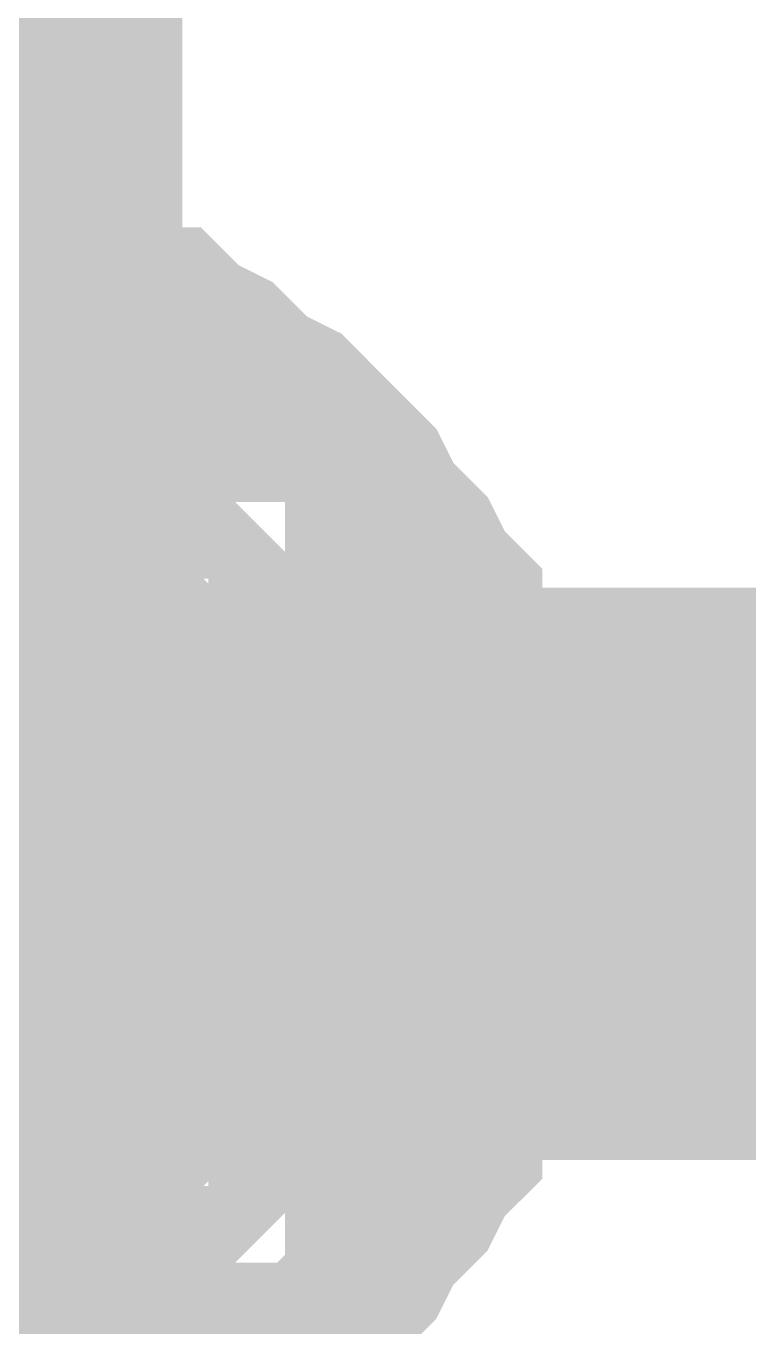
# Model space of a CAD drawing. Header units: inches. Extents: x 0 to 841, y 0 to 594.
# Drawn here: x 467.674 to 468.621, y 416.901 to 418.603 of the extents above; entities that cross this region are included whole.
import ezdxf

# ---------------------------------------------------------------- set-up
doc = ezdxf.new("R2010")
doc.units = ezdxf.units.IN
doc.layers.add('Sheet', color=255, linetype='Continuous')

msp = doc.modelspace()

# ---------------------------------------------------------------- linework, layer by layer
at = {"layer": 'Sheet'}
for points in [[(467.5042, 392.4964, 0.7493, 0.7493, 0), (467.5042, 417.4934, 0.7493, 0.7493, 0), (467.5042, 427.4878, 0.7493, 0.7493, 0), (484.9988, 427.4878, 0.7493, 0.7493, 0)], [(467.5042, 418.257, 0.2997, 0.2997, 0), (467.5491, 418.257, 0.2997, 0.2997, 0), (467.594, 418.257, 0.2997, 0.2997, 0), (467.6165, 418.257, 0.2997, 0.2997, 0), (467.6614, 418.2346, 0.2997, 0.2997, 0), (467.7063, 418.2346, 0.2997, 0.2997, 0), (467.7288, 418.2121, 0.2997, 0.2997, 0), (467.7737, 418.2121, 0.2997, 0.2997, 0), (467.7961, 418.1897, 0.2997, 0.2997, 0), (467.8411, 418.1897, 0.2997, 0.2997, 0), (467.8635, 418.1672, 0.2997, 0.2997, 0), (467.9084, 418.1447, 0.2997, 0.2997, 0), (467.9309, 418.1223, 0.2997, 0.2997, 0), (467.9533, 418.0998, 0.2997, 0.2997, 0), (467.9983, 418.0774, 0.2997, 0.2997, 0), (468.0207, 418.0549, 0.2997, 0.2997, 0), (468.0432, 418.0324, 0.2997, 0.2997, 0), (468.0656, 418.01, 0.2997, 0.2997, 0), (468.0881, 417.9875, 0.2997, 0.2997, 0), (468.1106, 417.9426, 0.2997, 0.2997, 0), (468.133, 417.9201, 0.2997, 0.2997, 0), (468.1555, 417.8977, 0.2997, 0.2997, 0), (468.1779, 417.8528, 0.2997, 0.2997, 0), (468.2004, 417.8303, 0.2997, 0.2997, 0), (468.2004, 417.7854, 0.2997, 0.2997, 0), (468.2228, 417.7629, 0.2997, 0.2997, 0), (468.2228, 417.718, 0.2997, 0.2997, 0), (468.2453, 417.6956, 0.2997, 0.2997, 0), (468.2453, 417.6506, 0.2997, 0.2997, 0), (468.2678, 417.6057, 0.2997, 0.2997, 0), (468.2678, 417.5833, 0.2997, 0.2997, 0), (468.2678, 417.5383, 0.2997, 0.2997, 0), (468.2678, 417.4934, 0.2997, 0.2997, 0)], [(467.5042, 418.257, 0.2997, 0.2997, 0), (467.5491, 418.257, 0.2997, 0.2997, 0), (467.594, 418.257, 0.2997, 0.2997, 0), (467.6165, 418.257, 0.2997, 0.2997, 0), (467.6614, 418.2346, 0.2997, 0.2997, 0), (467.7063, 418.2346, 0.2997, 0.2997, 0), (467.7288, 418.2121, 0.2997, 0.2997, 0), (467.7737, 418.2121, 0.2997, 0.2997, 0), (467.7961, 418.1897, 0.2997, 0.2997, 0), (467.8411, 418.1897, 0.2997, 0.2997, 0), (467.8635, 418.1672, 0.2997, 0.2997, 0), (467.9084, 418.1447, 0.2997, 0.2997, 0), (467.9309, 418.1223, 0.2997, 0.2997, 0), (467.9533, 418.0998, 0.2997, 0.2997, 0), (467.9983, 418.0774, 0.2997, 0.2997, 0), (468.0207, 418.0549, 0.2997, 0.2997, 0), (468.0432, 418.0324, 0.2997, 0.2997, 0), (468.0656, 418.01, 0.2997, 0.2997, 0), (468.0881, 417.9875, 0.2997, 0.2997, 0), (468.1106, 417.9426, 0.2997, 0.2997, 0), (468.133, 417.9201, 0.2997, 0.2997, 0), (468.1555, 417.8977, 0.2997, 0.2997, 0), (468.1779, 417.8528, 0.2997, 0.2997, 0), (468.2004, 417.8303, 0.2997, 0.2997, 0), (468.2004, 417.7854, 0.2997, 0.2997, 0), (468.2228, 417.7629, 0.2997, 0.2997, 0), (468.2228, 417.718, 0.2997, 0.2997, 0), (468.2453, 417.6956, 0.2997, 0.2997, 0), (468.2453, 417.6506, 0.2997, 0.2997, 0), (468.2678, 417.6057, 0.2997, 0.2997, 0), (468.2678, 417.5833, 0.2997, 0.2997, 0), (468.2678, 417.5383, 0.2997, 0.2997, 0), (468.2678, 417.4934, 0.2997, 0.2997, 0)], [(467.6165, 418.257, 0.0991, 0.0991, 0), (467.6614, 418.2346, 0.0991, 0.0991, 0), (467.7063, 418.2346, 0.0991, 0.0991, 0), (467.7288, 418.2121, 0.0991, 0.0991, 0), (467.7737, 418.2121, 0.0991, 0.0991, 0), (467.7961, 418.1897, 0.0991, 0.0991, 0), (467.8411, 418.1897, 0.0991, 0.0991, 0), (467.8635, 418.1672, 0.0991, 0.0991, 0), (467.9084, 418.1447, 0.0991, 0.0991, 0), (467.9309, 418.1223, 0.0991, 0.0991, 0), (467.9533, 418.0998, 0.0991, 0.0991, 0), (467.9983, 418.0774, 0.0991, 0.0991, 0), (468.0207, 418.0549, 0.0991, 0.0991, 0), (468.0432, 418.0324, 0.0991, 0.0991, 0), (468.0656, 418.01, 0.0991, 0.0991, 0), (468.0881, 417.9875, 0.0991, 0.0991, 0), (468.1106, 417.9426, 0.0991, 0.0991, 0), (468.133, 417.9201, 0.0991, 0.0991, 0), (468.1555, 417.8977, 0.0991, 0.0991, 0), (468.1779, 417.8528, 0.0991, 0.0991, 0), (468.2004, 417.8303, 0.0991, 0.0991, 0), (468.2004, 417.7854, 0.0991, 0.0991, 0), (468.2228, 417.7629, 0.0991, 0.0991, 0), (468.2228, 417.718, 0.0991, 0.0991, 0), (468.2453, 417.6956, 0.0991, 0.0991, 0), (468.2453, 417.6506, 0.0991, 0.0991, 0), (468.2678, 417.6057, 0.0991, 0.0991, 0), (468.2678, 417.5833, 0.0991, 0.0991, 0), (468.2678, 417.5383, 0.0991, 0.0991, 0), (468.2678, 417.4934, 0.0991, 0.0991, 0)], [(467.6165, 418.257, 0.0991, 0.0991, 0), (467.6614, 418.2346, 0.0991, 0.0991, 0), (467.7063, 418.2346, 0.0991, 0.0991, 0), (467.7288, 418.2121, 0.0991, 0.0991, 0), (467.7737, 418.2121, 0.0991, 0.0991, 0), (467.7961, 418.1897, 0.0991, 0.0991, 0), (467.8411, 418.1897, 0.0991, 0.0991, 0), (467.8635, 418.1672, 0.0991, 0.0991, 0), (467.9084, 418.1447, 0.0991, 0.0991, 0), (467.9309, 418.1223, 0.0991, 0.0991, 0), (467.9533, 418.0998, 0.0991, 0.0991, 0), (467.9983, 418.0774, 0.0991, 0.0991, 0), (468.0207, 418.0549, 0.0991, 0.0991, 0), (468.0432, 418.0324, 0.0991, 0.0991, 0), (468.0656, 418.01, 0.0991, 0.0991, 0), (468.0881, 417.9875, 0.0991, 0.0991, 0), (468.1106, 417.9426, 0.0991, 0.0991, 0), (468.133, 417.9201, 0.0991, 0.0991, 0), (468.1555, 417.8977, 0.0991, 0.0991, 0), (468.1779, 417.8528, 0.0991, 0.0991, 0), (468.2004, 417.8303, 0.0991, 0.0991, 0), (468.2004, 417.7854, 0.0991, 0.0991, 0), (468.2228, 417.7629, 0.0991, 0.0991, 0), (468.2228, 417.718, 0.0991, 0.0991, 0), (468.2453, 417.6956, 0.0991, 0.0991, 0), (468.2453, 417.6506, 0.0991, 0.0991, 0), (468.2678, 417.6057, 0.0991, 0.0991, 0), (468.2678, 417.5833, 0.0991, 0.0991, 0), (468.2678, 417.5383, 0.0991, 0.0991, 0), (468.2678, 417.4934, 0.0991, 0.0991, 0)], [(467.5042, 417.9875, 0.2997, 0.2997, 0), (467.5266, 417.9875, 0.2997, 0.2997, 0), (467.5491, 417.9875, 0.2997, 0.2997, 0), (467.594, 417.9875, 0.2997, 0.2997, 0), (467.6165, 417.9875, 0.2997, 0.2997, 0), (467.6389, 417.9651, 0.2997, 0.2997, 0), (467.6614, 417.9651, 0.2997, 0.2997, 0), (467.6839, 417.9651, 0.2997, 0.2997, 0), (467.7063, 417.9426, 0.2997, 0.2997, 0), (467.7288, 417.9426, 0.2997, 0.2997, 0), (467.7512, 417.9201, 0.2997, 0.2997, 0), (467.7737, 417.9201, 0.2997, 0.2997, 0), (467.7961, 417.8977, 0.2997, 0.2997, 0), (467.8186, 417.8977, 0.2997, 0.2997, 0), (467.8411, 417.8752, 0.2997, 0.2997, 0), (467.8635, 417.8528, 0.2997, 0.2997, 0), (467.8635, 417.8303, 0.2997, 0.2997, 0), (467.886, 417.8303, 0.2997, 0.2997, 0), (467.9084, 417.8078, 0.2997, 0.2997, 0), (467.9309, 417.7854, 0.2997, 0.2997, 0), (467.9309, 417.7629, 0.2997, 0.2997, 0), (467.9533, 417.7405, 0.2997, 0.2997, 0), (467.9533, 417.718, 0.2997, 0.2997, 0), (467.9758, 417.6956, 0.2997, 0.2997, 0), (467.9758, 417.6956, 0.2997, 0.2997, 0), (467.9983, 417.6731, 0.2997, 0.2997, 0), (467.9983, 417.6282, 0.2997, 0.2997, 0), (467.9983, 417.6057, 0.2997, 0.2997, 0), (468.0207, 417.5833, 0.2997, 0.2997, 0), (468.0207, 417.5608, 0.2997, 0.2997, 0), (468.0207, 417.5383, 0.2997, 0.2997, 0), (468.0207, 417.5159, 0.2997, 0.2997, 0), (468.0207, 417.4934, 0.2997, 0.2997, 0)], [(467.5042, 417.9875, 0.2997, 0.2997, 0), (467.5266, 417.9875, 0.2997, 0.2997, 0), (467.5491, 417.9875, 0.2997, 0.2997, 0), (467.594, 417.9875, 0.2997, 0.2997, 0), (467.6165, 417.9875, 0.2997, 0.2997, 0), (467.6389, 417.9651, 0.2997, 0.2997, 0), (467.6614, 417.9651, 0.2997, 0.2997, 0), (467.6839, 417.9651, 0.2997, 0.2997, 0), (467.7063, 417.9426, 0.2997, 0.2997, 0), (467.7288, 417.9426, 0.2997, 0.2997, 0), (467.7512, 417.9201, 0.2997, 0.2997, 0), (467.7737, 417.9201, 0.2997, 0.2997, 0), (467.7961, 417.8977, 0.2997, 0.2997, 0), (467.8186, 417.8977, 0.2997, 0.2997, 0), (467.8411, 417.8752, 0.2997, 0.2997, 0), (467.8635, 417.8528, 0.2997, 0.2997, 0), (467.8635, 417.8303, 0.2997, 0.2997, 0), (467.886, 417.8303, 0.2997, 0.2997, 0), (467.9084, 417.8078, 0.2997, 0.2997, 0), (467.9309, 417.7854, 0.2997, 0.2997, 0), (467.9309, 417.7629, 0.2997, 0.2997, 0), (467.9533, 417.7405, 0.2997, 0.2997, 0), (467.9533, 417.718, 0.2997, 0.2997, 0), (467.9758, 417.6956, 0.2997, 0.2997, 0), (467.9758, 417.6956, 0.2997, 0.2997, 0), (467.9983, 417.6731, 0.2997, 0.2997, 0), (467.9983, 417.6282, 0.2997, 0.2997, 0), (467.9983, 417.6057, 0.2997, 0.2997, 0), (468.0207, 417.5833, 0.2997, 0.2997, 0), (468.0207, 417.5608, 0.2997, 0.2997, 0), (468.0207, 417.5383, 0.2997, 0.2997, 0), (468.0207, 417.5159, 0.2997, 0.2997, 0), (468.0207, 417.4934, 0.2997, 0.2997, 0)], [(467.6165, 417.9875, 0.0991, 0.0991, 0), (467.6389, 417.9651, 0.0991, 0.0991, 0), (467.6614, 417.9651, 0.0991, 0.0991, 0), (467.6839, 417.9651, 0.0991, 0.0991, 0), (467.7063, 417.9426, 0.0991, 0.0991, 0), (467.7288, 417.9426, 0.0991, 0.0991, 0), (467.7512, 417.9201, 0.0991, 0.0991, 0), (467.7737, 417.9201, 0.0991, 0.0991, 0), (467.7961, 417.8977, 0.0991, 0.0991, 0), (467.8186, 417.8977, 0.0991, 0.0991, 0), (467.8411, 417.8752, 0.0991, 0.0991, 0), (467.8635, 417.8528, 0.0991, 0.0991, 0), (467.8635, 417.8303, 0.0991, 0.0991, 0), (467.886, 417.8303, 0.0991, 0.0991, 0), (467.9084, 417.8078, 0.0991, 0.0991, 0), (467.9309, 417.7854, 0.0991, 0.0991, 0), (467.9309, 417.7629, 0.0991, 0.0991, 0), (467.9533, 417.7405, 0.0991, 0.0991, 0), (467.9533, 417.718, 0.0991, 0.0991, 0), (467.9758, 417.6956, 0.0991, 0.0991, 0), (467.9758, 417.6956, 0.0991, 0.0991, 0), (467.9983, 417.6731, 0.0991, 0.0991, 0), (467.9983, 417.6282, 0.0991, 0.0991, 0), (467.9983, 417.6057, 0.0991, 0.0991, 0), (468.0207, 417.5833, 0.0991, 0.0991, 0), (468.0207, 417.5608, 0.0991, 0.0991, 0), (468.0207, 417.5383, 0.0991, 0.0991, 0), (468.0207, 417.5159, 0.0991, 0.0991, 0), (468.0207, 417.4934, 0.0991, 0.0991, 0)], [(467.6165, 417.9875, 0.0991, 0.0991, 0), (467.6389, 417.9651, 0.0991, 0.0991, 0), (467.6614, 417.9651, 0.0991, 0.0991, 0), (467.6839, 417.9651, 0.0991, 0.0991, 0), (467.7063, 417.9426, 0.0991, 0.0991, 0), (467.7288, 417.9426, 0.0991, 0.0991, 0), (467.7512, 417.9201, 0.0991, 0.0991, 0), (467.7737, 417.9201, 0.0991, 0.0991, 0), (467.7961, 417.8977, 0.0991, 0.0991, 0), (467.8186, 417.8977, 0.0991, 0.0991, 0), (467.8411, 417.8752, 0.0991, 0.0991, 0), (467.8635, 417.8528, 0.0991, 0.0991, 0), (467.8635, 417.8303, 0.0991, 0.0991, 0), (467.886, 417.8303, 0.0991, 0.0991, 0), (467.9084, 417.8078, 0.0991, 0.0991, 0), (467.9309, 417.7854, 0.0991, 0.0991, 0), (467.9309, 417.7629, 0.0991, 0.0991, 0), (467.9533, 417.7405, 0.0991, 0.0991, 0), (467.9533, 417.718, 0.0991, 0.0991, 0), (467.9758, 417.6956, 0.0991, 0.0991, 0), (467.9758, 417.6956, 0.0991, 0.0991, 0), (467.9983, 417.6731, 0.0991, 0.0991, 0), (467.9983, 417.6282, 0.0991, 0.0991, 0), (467.9983, 417.6057, 0.0991, 0.0991, 0), (468.0207, 417.5833, 0.0991, 0.0991, 0), (468.0207, 417.5608, 0.0991, 0.0991, 0), (468.0207, 417.5383, 0.0991, 0.0991, 0), (468.0207, 417.5159, 0.0991, 0.0991, 0), (468.0207, 417.4934, 0.0991, 0.0991, 0)], [(484.9988, 417.4934, 0.7493, 0.7493, 0), (467.5042, 417.4934, 0.7493, 0.7493, 0)], [(468.0207, 417.4934, 0.2997, 0.2997, 0), (468.0207, 417.471, 0.2997, 0.2997, 0), (468.0207, 417.4485, 0.2997, 0.2997, 0), (468.0207, 417.4036, 0.2997, 0.2997, 0), (468.0207, 417.3811, 0.2997, 0.2997, 0), (467.9983, 417.3587, 0.2997, 0.2997, 0), (467.9983, 417.3362, 0.2997, 0.2997, 0), (467.9983, 417.3137, 0.2997, 0.2997, 0), (467.9758, 417.2913, 0.2997, 0.2997, 0), (467.9758, 417.2688, 0.2997, 0.2997, 0), (467.9533, 417.2464, 0.2997, 0.2997, 0), (467.9533, 417.2239, 0.2997, 0.2997, 0), (467.9309, 417.2015, 0.2997, 0.2997, 0), (467.9309, 417.179, 0.2997, 0.2997, 0), (467.9084, 417.1565, 0.2997, 0.2997, 0), (467.886, 417.1341, 0.2997, 0.2997, 0), (467.8635, 417.1341, 0.2997, 0.2997, 0), (467.8635, 417.1116, 0.2997, 0.2997, 0), (467.8411, 417.0892, 0.2997, 0.2997, 0), (467.8186, 417.0667, 0.2997, 0.2997, 0), (467.7961, 417.0667, 0.2997, 0.2997, 0), (467.7737, 417.0442, 0.2997, 0.2997, 0), (467.7512, 417.0442, 0.2997, 0.2997, 0), (467.7288, 417.0218, 0.2997, 0.2997, 0), (467.7063, 417.0218, 0.2997, 0.2997, 0), (467.6839, 416.9993, 0.2997, 0.2997, 0), (467.6614, 416.9993, 0.2997, 0.2997, 0), (467.6389, 416.9993, 0.2997, 0.2997, 0), (467.6165, 416.9769, 0.2997, 0.2997, 0), (467.594, 416.9769, 0.2997, 0.2997, 0), (467.5491, 416.9769, 0.2997, 0.2997, 0), (467.5266, 416.9769, 0.2997, 0.2997, 0), (467.5042, 416.9769, 0.2997, 0.2997, 0)], [(468.0207, 417.4934, 0.2997, 0.2997, 0), (468.0207, 417.471, 0.2997, 0.2997, 0), (468.0207, 417.4485, 0.2997, 0.2997, 0), (468.0207, 417.4036, 0.2997, 0.2997, 0), (468.0207, 417.3811, 0.2997, 0.2997, 0), (467.9983, 417.3587, 0.2997, 0.2997, 0), (467.9983, 417.3362, 0.2997, 0.2997, 0), (467.9983, 417.3137, 0.2997, 0.2997, 0), (467.9758, 417.2913, 0.2997, 0.2997, 0), (467.9758, 417.2688, 0.2997, 0.2997, 0), (467.9533, 417.2464, 0.2997, 0.2997, 0), (467.9533, 417.2239, 0.2997, 0.2997, 0), (467.9309, 417.2015, 0.2997, 0.2997, 0), (467.9309, 417.179, 0.2997, 0.2997, 0), (467.9084, 417.1565, 0.2997, 0.2997, 0), (467.886, 417.1341, 0.2997, 0.2997, 0), (467.8635, 417.1341, 0.2997, 0.2997, 0), (467.8635, 417.1116, 0.2997, 0.2997, 0), (467.8411, 417.0892, 0.2997, 0.2997, 0), (467.8186, 417.0667, 0.2997, 0.2997, 0), (467.7961, 417.0667, 0.2997, 0.2997, 0), (467.7737, 417.0442, 0.2997, 0.2997, 0), (467.7512, 417.0442, 0.2997, 0.2997, 0), (467.7288, 417.0218, 0.2997, 0.2997, 0), (467.7063, 417.0218, 0.2997, 0.2997, 0), (467.6839, 416.9993, 0.2997, 0.2997, 0), (467.6614, 416.9993, 0.2997, 0.2997, 0), (467.6389, 416.9993, 0.2997, 0.2997, 0), (467.6165, 416.9769, 0.2997, 0.2997, 0), (467.594, 416.9769, 0.2997, 0.2997, 0), (467.5491, 416.9769, 0.2997, 0.2997, 0), (467.5266, 416.9769, 0.2997, 0.2997, 0), (467.5042, 416.9769, 0.2997, 0.2997, 0)], [(468.2678, 417.4934, 0.2997, 0.2997, 0), (468.2678, 417.4485, 0.2997, 0.2997, 0), (468.2678, 417.4036, 0.2997, 0.2997, 0), (468.2678, 417.3811, 0.2997, 0.2997, 0), (468.2453, 417.3362, 0.2997, 0.2997, 0), (468.2453, 417.2913, 0.2997, 0.2997, 0), (468.2228, 417.2688, 0.2997, 0.2997, 0), (468.2228, 417.2239, 0.2997, 0.2997, 0), (468.2004, 417.2015, 0.2997, 0.2997, 0), (468.2004, 417.1565, 0.2997, 0.2997, 0), (468.1779, 417.1341, 0.2997, 0.2997, 0), (468.1555, 417.0892, 0.2997, 0.2997, 0), (468.133, 417.0667, 0.2997, 0.2997, 0), (468.1106, 417.0442, 0.2997, 0.2997, 0), (468.0881, 416.9993, 0.2997, 0.2997, 0), (468.0656, 416.9769, 0.2997, 0.2997, 0), (468.0432, 416.9544, 0.2997, 0.2997, 0), (468.0207, 416.9319, 0.2997, 0.2997, 0), (467.9983, 416.9095, 0.2997, 0.2997, 0), (467.9533, 416.887, 0.2997, 0.2997, 0), (467.9309, 416.8646, 0.2997, 0.2997, 0), (467.9084, 416.8421, 0.2997, 0.2997, 0), (467.8635, 416.8196, 0.2997, 0.2997, 0), (467.8411, 416.7972, 0.2997, 0.2997, 0), (467.7961, 416.7972, 0.2997, 0.2997, 0), (467.7737, 416.7747, 0.2997, 0.2997, 0), (467.7288, 416.7747, 0.2997, 0.2997, 0), (467.7063, 416.7523, 0.2997, 0.2997, 0), (467.6614, 416.7523, 0.2997, 0.2997, 0), (467.6165, 416.7298, 0.2997, 0.2997, 0)], [(468.2678, 417.4934, 0.2997, 0.2997, 0), (468.2678, 417.4485, 0.2997, 0.2997, 0), (468.2678, 417.4036, 0.2997, 0.2997, 0), (468.2678, 417.3811, 0.2997, 0.2997, 0), (468.2453, 417.3362, 0.2997, 0.2997, 0), (468.2453, 417.2913, 0.2997, 0.2997, 0), (468.2228, 417.2688, 0.2997, 0.2997, 0), (468.2228, 417.2239, 0.2997, 0.2997, 0), (468.2004, 417.2015, 0.2997, 0.2997, 0), (468.2004, 417.1565, 0.2997, 0.2997, 0), (468.1779, 417.1341, 0.2997, 0.2997, 0), (468.1555, 417.0892, 0.2997, 0.2997, 0), (468.133, 417.0667, 0.2997, 0.2997, 0), (468.1106, 417.0442, 0.2997, 0.2997, 0), (468.0881, 416.9993, 0.2997, 0.2997, 0), (468.0656, 416.9769, 0.2997, 0.2997, 0), (468.0432, 416.9544, 0.2997, 0.2997, 0), (468.0207, 416.9319, 0.2997, 0.2997, 0), (467.9983, 416.9095, 0.2997, 0.2997, 0), (467.9533, 416.887, 0.2997, 0.2997, 0), (467.9309, 416.8646, 0.2997, 0.2997, 0), (467.9084, 416.8421, 0.2997, 0.2997, 0), (467.8635, 416.8196, 0.2997, 0.2997, 0), (467.8411, 416.7972, 0.2997, 0.2997, 0), (467.7961, 416.7972, 0.2997, 0.2997, 0), (467.7737, 416.7747, 0.2997, 0.2997, 0), (467.7288, 416.7747, 0.2997, 0.2997, 0), (467.7063, 416.7523, 0.2997, 0.2997, 0), (467.6614, 416.7523, 0.2997, 0.2997, 0), (467.6165, 416.7298, 0.2997, 0.2997, 0)], [(468.0207, 417.4934, 0.2997, 0.2997, 0), (468.0207, 417.4934, 0.2997, 0.2997, 0), (468.0207, 417.4934, 0.2997, 0.2997, 0), (468.0207, 417.4934, 0.2997, 0.2997, 0), (468.0207, 417.4934, 0.2997, 0.2997, 0), (468.0207, 417.4934, 0.2997, 0.2997, 0), (468.0207, 417.4934, 0.2997, 0.2997, 0), (468.0207, 417.4934, 0.2997, 0.2997, 0), (468.0207, 417.4934, 0.2997, 0.2997, 0), (468.0207, 417.4934, 0.2997, 0.2997, 0), (468.0207, 417.4934, 0.2997, 0.2997, 0), (468.0207, 417.4934, 0.2997, 0.2997, 0), (468.0207, 417.4934, 0.2997, 0.2997, 0), (468.0207, 417.4934, 0.2997, 0.2997, 0), (468.0207, 417.4934, 0.2997, 0.2997, 0), (468.0207, 417.4934, 0.2997, 0.2997, 0), (468.0207, 417.4934, 0.2997, 0.2997, 0), (468.0207, 417.4934, 0.2997, 0.2997, 0), (468.0207, 417.4934, 0.2997, 0.2997, 0), (468.0207, 417.4934, 0.2997, 0.2997, 0), (468.0207, 417.4934, 0.2997, 0.2997, 0), (468.0207, 417.4934, 0.2997, 0.2997, 0), (468.0207, 417.4934, 0.2997, 0.2997, 0), (468.0207, 417.4934, 0.2997, 0.2997, 0), (468.0207, 417.4934, 0.2997, 0.2997, 0), (468.0207, 417.4934, 0.2997, 0.2997, 0), (468.0207, 417.4934, 0.2997, 0.2997, 0), (468.0207, 417.4934, 0.2997, 0.2997, 0), (468.0207, 417.4934, 0.2997, 0.2997, 0), (468.0207, 417.4934, 0.2997, 0.2997, 0), (468.0207, 417.4934, 0.2997, 0.2997, 0), (468.0207, 417.4934, 0.2997, 0.2997, 0), (468.0207, 417.4934, 0.2997, 0.2997, 0)], [(468.0207, 417.4934, 0.2997, 0.2997, 0), (468.0207, 417.4934, 0.2997, 0.2997, 0)], [(468.0207, 417.4934, 0.2997, 0.2997, 0), (468.0207, 417.4934, 0.2997, 0.2997, 0), (468.0207, 417.4934, 0.2997, 0.2997, 0), (468.0207, 417.4934, 0.2997, 0.2997, 0), (468.0207, 417.4934, 0.2997, 0.2997, 0), (468.0207, 417.4934, 0.2997, 0.2997, 0), (468.0207, 417.4934, 0.2997, 0.2997, 0), (468.0207, 417.4934, 0.2997, 0.2997, 0), (468.0207, 417.4934, 0.2997, 0.2997, 0), (468.0207, 417.4934, 0.2997, 0.2997, 0), (468.0207, 417.4934, 0.2997, 0.2997, 0), (468.0207, 417.4934, 0.2997, 0.2997, 0), (468.0207, 417.4934, 0.2997, 0.2997, 0), (468.0207, 417.4934, 0.2997, 0.2997, 0), (468.0207, 417.4934, 0.2997, 0.2997, 0), (468.0207, 417.4934, 0.2997, 0.2997, 0), (468.0207, 417.4934, 0.2997, 0.2997, 0), (468.0207, 417.4934, 0.2997, 0.2997, 0), (468.0207, 417.4934, 0.2997, 0.2997, 0), (468.0207, 417.4934, 0.2997, 0.2997, 0), (468.0207, 417.4934, 0.2997, 0.2997, 0), (468.0207, 417.4934, 0.2997, 0.2997, 0), (468.0207, 417.4934, 0.2997, 0.2997, 0), (468.0207, 417.4934, 0.2997, 0.2997, 0), (468.0207, 417.4934, 0.2997, 0.2997, 0), (468.0207, 417.4934, 0.2997, 0.2997, 0), (468.0207, 417.4934, 0.2997, 0.2997, 0), (468.0207, 417.4934, 0.2997, 0.2997, 0), (468.0207, 417.4934, 0.2997, 0.2997, 0), (468.0207, 417.4934, 0.2997, 0.2997, 0), (468.0207, 417.4934, 0.2997, 0.2997, 0), (468.0207, 417.4934, 0.2997, 0.2997, 0), (468.0207, 417.4934, 0.2997, 0.2997, 0)], [(468.0207, 417.4934, 0.2997, 0.2997, 0), (468.0207, 417.4934, 0.2997, 0.2997, 0)], [(468.2678, 417.4934, 0.2997, 0.2997, 0), (468.2678, 417.4934, 0.2997, 0.2997, 0), (468.2678, 417.4934, 0.2997, 0.2997, 0), (468.2678, 417.4934, 0.2997, 0.2997, 0), (468.2678, 417.4934, 0.2997, 0.2997, 0), (468.2678, 417.4934, 0.2997, 0.2997, 0), (468.2678, 417.4934, 0.2997, 0.2997, 0), (468.2678, 417.4934, 0.2997, 0.2997, 0), (468.2678, 417.4934, 0.2997, 0.2997, 0), (468.2678, 417.4934, 0.2997, 0.2997, 0), (468.2678, 417.4934, 0.2997, 0.2997, 0), (468.2678, 417.4934, 0.2997, 0.2997, 0), (468.2678, 417.4934, 0.2997, 0.2997, 0), (468.2678, 417.4934, 0.2997, 0.2997, 0), (468.2678, 417.4934, 0.2997, 0.2997, 0), (468.2678, 417.4934, 0.2997, 0.2997, 0), (468.2678, 417.4934, 0.2997, 0.2997, 0), (468.2678, 417.4934, 0.2997, 0.2997, 0), (468.2678, 417.4934, 0.2997, 0.2997, 0), (468.2678, 417.4934, 0.2997, 0.2997, 0), (468.2678, 417.4934, 0.2997, 0.2997, 0), (468.2678, 417.4934, 0.2997, 0.2997, 0), (468.2678, 417.4934, 0.2997, 0.2997, 0), (468.2678, 417.4934, 0.2997, 0.2997, 0), (468.2678, 417.4934, 0.2997, 0.2997, 0), (468.2678, 417.4934, 0.2997, 0.2997, 0), (468.2678, 417.4934, 0.2997, 0.2997, 0), (468.2678, 417.4934, 0.2997, 0.2997, 0), (468.2678, 417.4934, 0.2997, 0.2997, 0), (468.2678, 417.4934, 0.2997, 0.2997, 0), (468.2678, 417.4934, 0.2997, 0.2997, 0), (468.2678, 417.4934, 0.2997, 0.2997, 0), (468.2678, 417.4934, 0.2997, 0.2997, 0)], [(468.2678, 417.4934, 0.2997, 0.2997, 0), (468.2678, 417.4934, 0.2997, 0.2997, 0)], [(468.2678, 417.4934, 0.2997, 0.2997, 0), (468.2678, 417.4934, 0.2997, 0.2997, 0), (468.2678, 417.4934, 0.2997, 0.2997, 0), (468.2678, 417.4934, 0.2997, 0.2997, 0), (468.2678, 417.4934, 0.2997, 0.2997, 0), (468.2678, 417.4934, 0.2997, 0.2997, 0), (468.2678, 417.4934, 0.2997, 0.2997, 0), (468.2678, 417.4934, 0.2997, 0.2997, 0), (468.2678, 417.4934, 0.2997, 0.2997, 0), (468.2678, 417.4934, 0.2997, 0.2997, 0), (468.2678, 417.4934, 0.2997, 0.2997, 0), (468.2678, 417.4934, 0.2997, 0.2997, 0), (468.2678, 417.4934, 0.2997, 0.2997, 0), (468.2678, 417.4934, 0.2997, 0.2997, 0), (468.2678, 417.4934, 0.2997, 0.2997, 0), (468.2678, 417.4934, 0.2997, 0.2997, 0), (468.2678, 417.4934, 0.2997, 0.2997, 0), (468.2678, 417.4934, 0.2997, 0.2997, 0), (468.2678, 417.4934, 0.2997, 0.2997, 0), (468.2678, 417.4934, 0.2997, 0.2997, 0), (468.2678, 417.4934, 0.2997, 0.2997, 0), (468.2678, 417.4934, 0.2997, 0.2997, 0), (468.2678, 417.4934, 0.2997, 0.2997, 0), (468.2678, 417.4934, 0.2997, 0.2997, 0), (468.2678, 417.4934, 0.2997, 0.2997, 0), (468.2678, 417.4934, 0.2997, 0.2997, 0), (468.2678, 417.4934, 0.2997, 0.2997, 0), (468.2678, 417.4934, 0.2997, 0.2997, 0), (468.2678, 417.4934, 0.2997, 0.2997, 0), (468.2678, 417.4934, 0.2997, 0.2997, 0), (468.2678, 417.4934, 0.2997, 0.2997, 0), (468.2678, 417.4934, 0.2997, 0.2997, 0), (468.2678, 417.4934, 0.2997, 0.2997, 0)], [(468.2678, 417.4934, 0.2997, 0.2997, 0), (468.2678, 417.4934, 0.2997, 0.2997, 0)], [(468.0207, 417.4934, 0.0991, 0.0991, 0), (468.0207, 417.471, 0.0991, 0.0991, 0), (468.0207, 417.4485, 0.0991, 0.0991, 0), (468.0207, 417.4036, 0.0991, 0.0991, 0), (468.0207, 417.3811, 0.0991, 0.0991, 0), (467.9983, 417.3587, 0.0991, 0.0991, 0), (467.9983, 417.3362, 0.0991, 0.0991, 0), (467.9983, 417.3137, 0.0991, 0.0991, 0), (467.9758, 417.2913, 0.0991, 0.0991, 0), (467.9758, 417.2688, 0.0991, 0.0991, 0), (467.9533, 417.2464, 0.0991, 0.0991, 0), (467.9533, 417.2239, 0.0991, 0.0991, 0), (467.9309, 417.2015, 0.0991, 0.0991, 0), (467.9309, 417.179, 0.0991, 0.0991, 0), (467.9084, 417.1565, 0.0991, 0.0991, 0), (467.886, 417.1341, 0.0991, 0.0991, 0), (467.8635, 417.1341, 0.0991, 0.0991, 0), (467.8635, 417.1116, 0.0991, 0.0991, 0), (467.8411, 417.0892, 0.0991, 0.0991, 0), (467.8186, 417.0667, 0.0991, 0.0991, 0), (467.7961, 417.0667, 0.0991, 0.0991, 0), (467.7737, 417.0442, 0.0991, 0.0991, 0), (467.7512, 417.0442, 0.0991, 0.0991, 0), (467.7288, 417.0218, 0.0991, 0.0991, 0), (467.7063, 417.0218, 0.0991, 0.0991, 0), (467.6839, 416.9993, 0.0991, 0.0991, 0), (467.6614, 416.9993, 0.0991, 0.0991, 0), (467.6389, 416.9993, 0.0991, 0.0991, 0), (467.6165, 416.9769, 0.0991, 0.0991, 0)], [(468.0207, 417.4934, 0.0991, 0.0991, 0), (468.0207, 417.471, 0.0991, 0.0991, 0), (468.0207, 417.4485, 0.0991, 0.0991, 0), (468.0207, 417.4036, 0.0991, 0.0991, 0), (468.0207, 417.3811, 0.0991, 0.0991, 0), (467.9983, 417.3587, 0.0991, 0.0991, 0), (467.9983, 417.3362, 0.0991, 0.0991, 0), (467.9983, 417.3137, 0.0991, 0.0991, 0), (467.9758, 417.2913, 0.0991, 0.0991, 0), (467.9758, 417.2688, 0.0991, 0.0991, 0), (467.9533, 417.2464, 0.0991, 0.0991, 0), (467.9533, 417.2239, 0.0991, 0.0991, 0), (467.9309, 417.2015, 0.0991, 0.0991, 0), (467.9309, 417.179, 0.0991, 0.0991, 0), (467.9084, 417.1565, 0.0991, 0.0991, 0), (467.886, 417.1341, 0.0991, 0.0991, 0), (467.8635, 417.1341, 0.0991, 0.0991, 0), (467.8635, 417.1116, 0.0991, 0.0991, 0), (467.8411, 417.0892, 0.0991, 0.0991, 0), (467.8186, 417.0667, 0.0991, 0.0991, 0), (467.7961, 417.0667, 0.0991, 0.0991, 0), (467.7737, 417.0442, 0.0991, 0.0991, 0), (467.7512, 417.0442, 0.0991, 0.0991, 0), (467.7288, 417.0218, 0.0991, 0.0991, 0), (467.7063, 417.0218, 0.0991, 0.0991, 0), (467.6839, 416.9993, 0.0991, 0.0991, 0), (467.6614, 416.9993, 0.0991, 0.0991, 0), (467.6389, 416.9993, 0.0991, 0.0991, 0), (467.6165, 416.9769, 0.0991, 0.0991, 0)], [(468.2678, 417.4934, 0.0991, 0.0991, 0), (468.2678, 417.4485, 0.0991, 0.0991, 0), (468.2678, 417.4036, 0.0991, 0.0991, 0), (468.2678, 417.3811, 0.0991, 0.0991, 0), (468.2453, 417.3362, 0.0991, 0.0991, 0), (468.2453, 417.2913, 0.0991, 0.0991, 0), (468.2228, 417.2688, 0.0991, 0.0991, 0), (468.2228, 417.2239, 0.0991, 0.0991, 0), (468.2004, 417.2015, 0.0991, 0.0991, 0), (468.2004, 417.1565, 0.0991, 0.0991, 0), (468.1779, 417.1341, 0.0991, 0.0991, 0), (468.1555, 417.0892, 0.0991, 0.0991, 0), (468.133, 417.0667, 0.0991, 0.0991, 0), (468.1106, 417.0442, 0.0991, 0.0991, 0), (468.0881, 416.9993, 0.0991, 0.0991, 0), (468.0656, 416.9769, 0.0991, 0.0991, 0), (468.0432, 416.9544, 0.0991, 0.0991, 0), (468.0207, 416.9319, 0.0991, 0.0991, 0), (467.9983, 416.9095, 0.0991, 0.0991, 0), (467.9533, 416.887, 0.0991, 0.0991, 0), (467.9309, 416.8646, 0.0991, 0.0991, 0), (467.9084, 416.8421, 0.0991, 0.0991, 0)], [(468.2678, 417.4934, 0.0991, 0.0991, 0), (468.2678, 417.4485, 0.0991, 0.0991, 0), (468.2678, 417.4036, 0.0991, 0.0991, 0), (468.2678, 417.3811, 0.0991, 0.0991, 0), (468.2453, 417.3362, 0.0991, 0.0991, 0), (468.2453, 417.2913, 0.0991, 0.0991, 0), (468.2228, 417.2688, 0.0991, 0.0991, 0), (468.2228, 417.2239, 0.0991, 0.0991, 0), (468.2004, 417.2015, 0.0991, 0.0991, 0), (468.2004, 417.1565, 0.0991, 0.0991, 0), (468.1779, 417.1341, 0.0991, 0.0991, 0), (468.1555, 417.0892, 0.0991, 0.0991, 0), (468.133, 417.0667, 0.0991, 0.0991, 0), (468.1106, 417.0442, 0.0991, 0.0991, 0), (468.0881, 416.9993, 0.0991, 0.0991, 0), (468.0656, 416.9769, 0.0991, 0.0991, 0), (468.0432, 416.9544, 0.0991, 0.0991, 0), (468.0207, 416.9319, 0.0991, 0.0991, 0), (467.9983, 416.9095, 0.0991, 0.0991, 0), (467.9533, 416.887, 0.0991, 0.0991, 0), (467.9309, 416.8646, 0.0991, 0.0991, 0), (467.9084, 416.8421, 0.0991, 0.0991, 0)], [(468.0207, 417.4934, 0.0991, 0.0991, 0), (468.0207, 417.4934, 0.0991, 0.0991, 0), (468.0207, 417.4934, 0.0991, 0.0991, 0), (468.0207, 417.4934, 0.0991, 0.0991, 0), (468.0207, 417.4934, 0.0991, 0.0991, 0), (468.0207, 417.4934, 0.0991, 0.0991, 0), (468.0207, 417.4934, 0.0991, 0.0991, 0), (468.0207, 417.4934, 0.0991, 0.0991, 0), (468.0207, 417.4934, 0.0991, 0.0991, 0), (468.0207, 417.4934, 0.0991, 0.0991, 0), (468.0207, 417.4934, 0.0991, 0.0991, 0), (468.0207, 417.4934, 0.0991, 0.0991, 0), (468.0207, 417.4934, 0.0991, 0.0991, 0), (468.0207, 417.4934, 0.0991, 0.0991, 0), (468.0207, 417.4934, 0.0991, 0.0991, 0), (468.0207, 417.4934, 0.0991, 0.0991, 0), (468.0207, 417.4934, 0.0991, 0.0991, 0), (468.0207, 417.4934, 0.0991, 0.0991, 0), (468.0207, 417.4934, 0.0991, 0.0991, 0), (468.0207, 417.4934, 0.0991, 0.0991, 0), (468.0207, 417.4934, 0.0991, 0.0991, 0), (468.0207, 417.4934, 0.0991, 0.0991, 0), (468.0207, 417.4934, 0.0991, 0.0991, 0), (468.0207, 417.4934, 0.0991, 0.0991, 0), (468.0207, 417.4934, 0.0991, 0.0991, 0), (468.0207, 417.4934, 0.0991, 0.0991, 0), (468.0207, 417.4934, 0.0991, 0.0991, 0), (468.0207, 417.4934, 0.0991, 0.0991, 0), (468.0207, 417.4934, 0.0991, 0.0991, 0), (468.0207, 417.4934, 0.0991, 0.0991, 0), (468.0207, 417.4934, 0.0991, 0.0991, 0), (468.0207, 417.4934, 0.0991, 0.0991, 0), (468.0207, 417.4934, 0.0991, 0.0991, 0)], [(468.0207, 417.4934, 0.0991, 0.0991, 0), (468.0207, 417.4934, 0.0991, 0.0991, 0)], [(468.0207, 417.4934, 0.0991, 0.0991, 0), (468.0207, 417.4934, 0.0991, 0.0991, 0), (468.0207, 417.4934, 0.0991, 0.0991, 0), (468.0207, 417.4934, 0.0991, 0.0991, 0), (468.0207, 417.4934, 0.0991, 0.0991, 0), (468.0207, 417.4934, 0.0991, 0.0991, 0), (468.0207, 417.4934, 0.0991, 0.0991, 0), (468.0207, 417.4934, 0.0991, 0.0991, 0), (468.0207, 417.4934, 0.0991, 0.0991, 0), (468.0207, 417.4934, 0.0991, 0.0991, 0), (468.0207, 417.4934, 0.0991, 0.0991, 0), (468.0207, 417.4934, 0.0991, 0.0991, 0), (468.0207, 417.4934, 0.0991, 0.0991, 0), (468.0207, 417.4934, 0.0991, 0.0991, 0), (468.0207, 417.4934, 0.0991, 0.0991, 0), (468.0207, 417.4934, 0.0991, 0.0991, 0), (468.0207, 417.4934, 0.0991, 0.0991, 0), (468.0207, 417.4934, 0.0991, 0.0991, 0), (468.0207, 417.4934, 0.0991, 0.0991, 0), (468.0207, 417.4934, 0.0991, 0.0991, 0), (468.0207, 417.4934, 0.0991, 0.0991, 0), (468.0207, 417.4934, 0.0991, 0.0991, 0), (468.0207, 417.4934, 0.0991, 0.0991, 0), (468.0207, 417.4934, 0.0991, 0.0991, 0), (468.0207, 417.4934, 0.0991, 0.0991, 0), (468.0207, 417.4934, 0.0991, 0.0991, 0), (468.0207, 417.4934, 0.0991, 0.0991, 0), (468.0207, 417.4934, 0.0991, 0.0991, 0), (468.0207, 417.4934, 0.0991, 0.0991, 0), (468.0207, 417.4934, 0.0991, 0.0991, 0), (468.0207, 417.4934, 0.0991, 0.0991, 0), (468.0207, 417.4934, 0.0991, 0.0991, 0), (468.0207, 417.4934, 0.0991, 0.0991, 0)], [(468.0207, 417.4934, 0.0991, 0.0991, 0), (468.0207, 417.4934, 0.0991, 0.0991, 0)], [(468.2678, 417.4934, 0.0991, 0.0991, 0), (468.2678, 417.4934, 0.0991, 0.0991, 0), (468.2678, 417.4934, 0.0991, 0.0991, 0), (468.2678, 417.4934, 0.0991, 0.0991, 0), (468.2678, 417.4934, 0.0991, 0.0991, 0), (468.2678, 417.4934, 0.0991, 0.0991, 0), (468.2678, 417.4934, 0.0991, 0.0991, 0), (468.2678, 417.4934, 0.0991, 0.0991, 0), (468.2678, 417.4934, 0.0991, 0.0991, 0), (468.2678, 417.4934, 0.0991, 0.0991, 0), (468.2678, 417.4934, 0.0991, 0.0991, 0), (468.2678, 417.4934, 0.0991, 0.0991, 0), (468.2678, 417.4934, 0.0991, 0.0991, 0), (468.2678, 417.4934, 0.0991, 0.0991, 0), (468.2678, 417.4934, 0.0991, 0.0991, 0), (468.2678, 417.4934, 0.0991, 0.0991, 0), (468.2678, 417.4934, 0.0991, 0.0991, 0), (468.2678, 417.4934, 0.0991, 0.0991, 0), (468.2678, 417.4934, 0.0991, 0.0991, 0), (468.2678, 417.4934, 0.0991, 0.0991, 0), (468.2678, 417.4934, 0.0991, 0.0991, 0), (468.2678, 417.4934, 0.0991, 0.0991, 0), (468.2678, 417.4934, 0.0991, 0.0991, 0), (468.2678, 417.4934, 0.0991, 0.0991, 0), (468.2678, 417.4934, 0.0991, 0.0991, 0), (468.2678, 417.4934, 0.0991, 0.0991, 0), (468.2678, 417.4934, 0.0991, 0.0991, 0), (468.2678, 417.4934, 0.0991, 0.0991, 0), (468.2678, 417.4934, 0.0991, 0.0991, 0), (468.2678, 417.4934, 0.0991, 0.0991, 0), (468.2678, 417.4934, 0.0991, 0.0991, 0), (468.2678, 417.4934, 0.0991, 0.0991, 0), (468.2678, 417.4934, 0.0991, 0.0991, 0)], [(468.2678, 417.4934, 0.0991, 0.0991, 0), (468.2678, 417.4934, 0.0991, 0.0991, 0)], [(468.2678, 417.4934, 0.0991, 0.0991, 0), (468.2678, 417.4934, 0.0991, 0.0991, 0), (468.2678, 417.4934, 0.0991, 0.0991, 0), (468.2678, 417.4934, 0.0991, 0.0991, 0), (468.2678, 417.4934, 0.0991, 0.0991, 0), (468.2678, 417.4934, 0.0991, 0.0991, 0), (468.2678, 417.4934, 0.0991, 0.0991, 0), (468.2678, 417.4934, 0.0991, 0.0991, 0), (468.2678, 417.4934, 0.0991, 0.0991, 0), (468.2678, 417.4934, 0.0991, 0.0991, 0), (468.2678, 417.4934, 0.0991, 0.0991, 0), (468.2678, 417.4934, 0.0991, 0.0991, 0), (468.2678, 417.4934, 0.0991, 0.0991, 0), (468.2678, 417.4934, 0.0991, 0.0991, 0), (468.2678, 417.4934, 0.0991, 0.0991, 0), (468.2678, 417.4934, 0.0991, 0.0991, 0), (468.2678, 417.4934, 0.0991, 0.0991, 0), (468.2678, 417.4934, 0.0991, 0.0991, 0), (468.2678, 417.4934, 0.0991, 0.0991, 0), (468.2678, 417.4934, 0.0991, 0.0991, 0), (468.2678, 417.4934, 0.0991, 0.0991, 0), (468.2678, 417.4934, 0.0991, 0.0991, 0), (468.2678, 417.4934, 0.0991, 0.0991, 0), (468.2678, 417.4934, 0.0991, 0.0991, 0), (468.2678, 417.4934, 0.0991, 0.0991, 0), (468.2678, 417.4934, 0.0991, 0.0991, 0), (468.2678, 417.4934, 0.0991, 0.0991, 0), (468.2678, 417.4934, 0.0991, 0.0991, 0), (468.2678, 417.4934, 0.0991, 0.0991, 0), (468.2678, 417.4934, 0.0991, 0.0991, 0), (468.2678, 417.4934, 0.0991, 0.0991, 0), (468.2678, 417.4934, 0.0991, 0.0991, 0), (468.2678, 417.4934, 0.0991, 0.0991, 0)], [(468.2678, 417.4934, 0.0991, 0.0991, 0), (468.2678, 417.4934, 0.0991, 0.0991, 0)]]:
    msp.add_lwpolyline(points, format="xyseb", dxfattribs=at)
msp.add_lwpolyline([(467.246, 417.5, 0.508, 0.508, 1), (467.754, 417.5, 0.508, 0.508, 1)], format="xyseb", close=True, dxfattribs=at)

doc.saveas('drawing.dxf')
